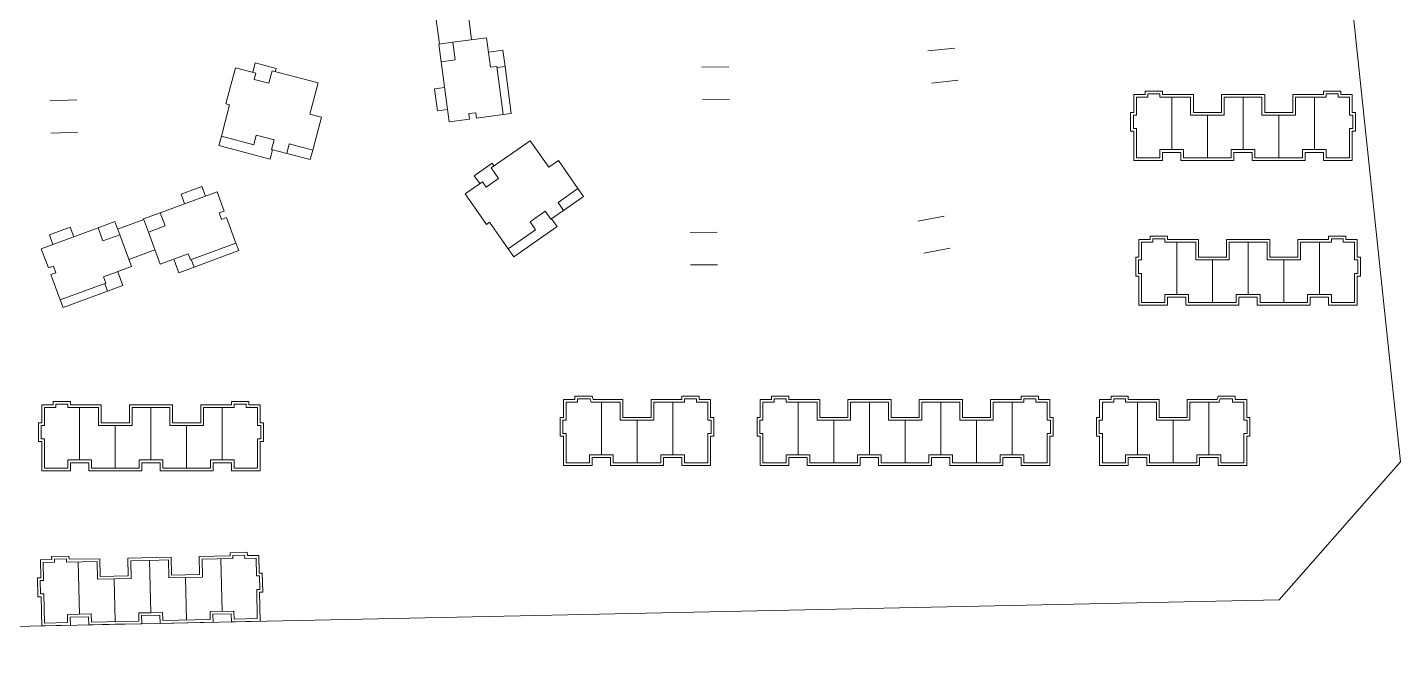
# Model space of a CAD drawing. Extents: x 208319 to 271319, y 1003 to 45500.
# Drawn here: x 214055 to 217104, y 7926 to 9302 of the extents above; entities that cross this region are included whole.
import ezdxf

# ---------------------------------------------------------------- set-up
doc = ezdxf.new("R2010")
doc.units = 0
doc.header["$LTSCALE"] = 1000
doc.header["$MEASUREMENT"] = 0
doc.layers.add('140', color=2, linetype='Continuous', lineweight=5)

msp = doc.modelspace()

# ---------------------------------------------------------------- linework, layer by layer
at = {"layer": '140', "color": 7}
for p, q in [((217104.1, 8337.9), (216613.9, 12963)), ((215033.7, 9334.7), (215041.6, 9275.2)), ((214962.3, 9325.2), (214970.2, 9265.7)), ((214969, 9265.6), (214999.9, 9269.7)), ((214999.9, 9269.7), (215074.9, 9279.6)), ((215005.1, 9230.4), (214999.9, 9269.7)), ((215074.9, 9279.6), (215083.5, 9214.1)), ((214974.2, 9226.3), (214969, 9265.6)), ((215079.1, 9247.4), (215111.2, 9251.7)), ((215111.2, 9251.7), (215115.9, 9216)), ((216114.3, 9256.7), (216054.7, 9250.2)), ((214496.2, 9132.7), (214517.3, 9212.8)), ((214517.3, 9212.8), (214562.6, 9200.9)), ((214561.1, 9223.6), (214555.6, 9202.7)), ((214607.5, 9211.4), (214561.1, 9223.6)), ((214605.7, 9204.5), (214607.5, 9211.4)), ((214974.2, 9226.3), (215005.1, 9230.4)), ((214991.8, 9093.1), (214974.2, 9226.3)), ((215083.5, 9214.1), (215097.8, 9216)), ((215097.8, 9216), (215111.9, 9108.9)), ((215115.9, 9216), (215098.1, 9213.6)), ((215115.9, 9216), (215129.8, 9111.3)), ((215612.8, 9214.9), (215552.8, 9214)), ((214562.6, 9200.9), (214558.9, 9187)), ((214558.9, 9187), (214591.4, 9178.4)), ((214591.4, 9178.4), (214598.7, 9206.3)), ((214598.7, 9206.3), (214700.8, 9179.4)), ((214700.8, 9179.4), (214682.5, 9109.8)), ((216122.2, 9185.2), (216062.6, 9178.6)), ((214981.7, 9169.2), (214959.1, 9166.2)), ((214959.1, 9166.2), (214965.6, 9117.5)), ((216512.1, 9113.9), (216512.1, 9153.5)), ((216512.1, 9153.5), (216537.3, 9153.5)), ((216518.1, 9107.9), (216518.1, 9147.5)), ((216518.1, 9147.5), (216543.3, 9147.5)), ((216537.3, 9153.5), (216537.3, 9160.7)), ((216537.3, 9160.7), (216575.7, 9160.7)), ((216543.3, 9147.5), (216543.3, 9154.7)), ((216543.3, 9154.7), (216569.7, 9154.7)), ((216569.7, 9154.7), (216569.7, 9147.5)), ((216569.7, 9147.5), (216638.1, 9147.5)), ((216575.7, 9160.7), (216575.7, 9153.5)), ((216575.7, 9153.5), (216644.1, 9153.5)), ((216596.1, 9031.1), (216596.1, 9147.5)), ((216638.1, 9147.5), (216638.1, 9107.9)), ((216644.1, 9153.5), (216644.1, 9113.9)), ((216706.5, 9113.9), (216706.5, 9153.5)), ((216706.5, 9153.5), (216802.5, 9153.5)), ((216712.5, 9107.9), (216712.5, 9147.5)), ((216712.5, 9147.5), (216754.5, 9147.5)), ((216754.5, 9031.1), (216754.5, 9147.5)), ((216754.5, 9031.1), (216754.5, 9147.5)), ((216754.5, 9031.1), (216754.5, 9147.5)), ((216754.5, 9031.1), (216754.5, 9147.5)), ((216796.5, 9147.5), (216754.5, 9147.5)), ((216796.5, 9107.9), (216796.5, 9147.5)), ((216802.5, 9153.5), (216802.5, 9113.9)), ((216864.9, 9113.9), (216864.9, 9153.5)), ((216864.9, 9153.5), (216933.3, 9153.5)), ((216939.3, 9147.5), (216870.9, 9147.5)), ((216870.9, 9147.5), (216870.9, 9107.9)), ((216912.9, 9031.1), (216912.9, 9147.5)), ((216933.3, 9153.5), (216933.3, 9160.7)), ((216933.3, 9160.7), (216971.7, 9160.7)), ((216965.7, 9154.7), (216939.3, 9154.7)), ((216939.3, 9154.7), (216939.3, 9147.5)), ((216965.7, 9147.5), (216965.7, 9154.7)), ((216990.9, 9147.5), (216965.7, 9147.5)), ((216971.7, 9160.7), (216971.7, 9153.5)), ((216971.7, 9153.5), (216996.9, 9153.5)), ((216990.9, 9107.9), (216990.9, 9147.5)), ((216996.9, 9153.5), (216996.9, 9113.9)), ((214164.8, 9142), (214104.9, 9139.8)), ((214486.1, 9061), (214504.4, 9130.6)), ((214504.4, 9130.6), (214496.2, 9132.7)), ((214965.6, 9117.5), (214988.2, 9120.4)), ((215613.9, 9143), (215553.9, 9142)), ((214682.5, 9109.8), (214708.1, 9103.1)), ((214708.1, 9103.1), (214688.9, 9030)), ((215037, 9099.1), (214991.8, 9093.1)), ((215050.9, 9113), (215035.4, 9111)), ((215035.4, 9111), (215037, 9099.1)), ((215052.4, 9101.1), (215050.9, 9113)), ((215111.9, 9108.9), (215052.4, 9101.1)), ((215129.8, 9111.3), (215111.9, 9108.9)), ((216504.9, 9071.9), (216504.9, 9113.9)), ((216504.9, 9113.9), (216512.1, 9113.9)), ((216510.9, 9077.9), (216510.9, 9107.9)), ((216510.9, 9107.9), (216518.1, 9107.9)), ((216638.1, 9107.9), (216712.5, 9107.9)), ((216644.1, 9113.9), (216706.5, 9113.9)), ((216675.3, 9107.9), (216675.3, 9013.1)), ((216675.3, 9107.9), (216675.3, 9013.1)), ((216870.9, 9107.9), (216796.5, 9107.9)), ((216802.5, 9113.9), (216864.9, 9113.9)), ((216833.7, 9107.9), (216833.7, 9013.1)), ((216833.7, 9107.9), (216833.7, 9013.1)), ((216998.1, 9107.9), (216990.9, 9107.9)), ((216996.9, 9113.9), (217004.1, 9113.9)), ((216998.1, 9077.9), (216998.1, 9107.9)), ((217004.1, 9113.9), (217004.1, 9071.9)), ((214167.5, 9070.1), (214107.5, 9067.9)), ((214480.6, 9040.1), (214486.1, 9061)), ((214558, 9042), (214486.1, 9061)), ((214563.5, 9062.9), (214558, 9042)), ((214603, 9052.6), (214563.5, 9062.9)), ((216512.1, 9071.9), (216504.9, 9071.9)), ((216518.1, 9077.9), (216510.9, 9077.9)), ((216512.1, 9007.1), (216512.1, 9071.9)), ((216518.1, 9013.1), (216518.1, 9077.9)), ((216990.9, 9013.1), (216990.9, 9077.9)), ((216990.9, 9077.9), (216998.1, 9077.9)), ((217004.1, 9071.9), (216996.9, 9071.9)), ((216996.9, 9071.9), (216996.9, 9007.1)), ((214594.3, 9010.2), (214480.6, 9040.1)), ((214599.8, 9031.1), (214594.3, 9010.2)), ((214597.5, 9031.7), (214603, 9052.6)), ((214631.1, 9022.8), (214597.5, 9031.7)), ((214636.6, 9043.7), (214631.1, 9022.8)), ((214688.9, 9030), (214636.6, 9043.7)), ((214688.9, 9030), (214683.4, 9009.1)), ((215085.2, 8990.7), (215171.9, 9051)), ((215171.9, 9051), (215213, 8991.9)), ((216622.5, 9031.1), (216569.7, 9031.1)), ((216569.7, 9031.1), (216569.7, 9013.1)), ((216616.5, 9025.1), (216575.7, 9025.1)), ((216575.7, 9025.1), (216575.7, 9007.1)), ((216616.5, 9007.1), (216616.5, 9025.1)), ((216622.5, 9013.1), (216622.5, 9031.1)), ((216754.5, 9031.1), (216728.1, 9031.1)), ((216728.1, 9031.1), (216728.1, 9016.1)), ((216774.9, 9025.1), (216734.1, 9025.1)), ((216734.1, 9025.1), (216734.1, 9007.1)), ((216754.5, 9031.1), (216780.9, 9031.1)), ((216774.9, 9007.1), (216774.9, 9025.1)), ((216780.9, 9031.1), (216780.9, 9016.1)), ((216886.5, 9013.1), (216886.5, 9031.1)), ((216886.5, 9031.1), (216939.3, 9031.1)), ((216933.3, 9025.1), (216892.5, 9025.1)), ((216892.5, 9025.1), (216892.5, 9007.1)), ((216933.3, 9007.1), (216933.3, 9025.1)), ((216939.3, 9031.1), (216939.3, 9013.1)), ((214683.4, 9009.1), (214631.1, 9022.8)), ((215087, 9000.7), (215047.6, 8973.3)), ((215091.1, 8994.8), (215087, 9000.7)), ((215213, 8991.9), (215234.7, 9006.9)), ((215234.7, 9006.9), (215277.8, 8944.9)), ((216575.7, 9007.1), (216512.1, 9007.1)), ((216569.7, 9013.1), (216518.1, 9013.1)), ((216675.3, 9007.1), (216616.5, 9007.1)), ((216728.1, 9013.1), (216622.5, 9013.1)), ((216734.1, 9007.1), (216675.3, 9007.1)), ((216728.1, 9016.1), (216728.1, 9013.1)), ((216892.5, 9007.1), (216774.9, 9007.1)), ((216780.9, 9016.1), (216780.9, 9013.1)), ((216780.9, 9013.1), (216886.5, 9013.1)), ((216996.9, 9007.1), (216933.3, 9007.1)), ((216939.3, 9013.1), (216990.9, 9013.1)), ((215047.6, 8973.3), (215059.9, 8955.6)), ((215074, 8947.9), (215101.6, 8967)), ((215101.6, 8967), (215085.2, 8990.7)), ((214476.4, 8937.5), (214350.3, 8890.9)), ((214396.4, 8932.2), (214442.6, 8949.3)), ((214442.6, 8949.3), (214450.5, 8927.9)), ((214492.2, 8894.7), (214476.4, 8937.5)), ((215027.4, 8933), (215065.8, 8959.7)), ((215074.7, 8865), (215027.4, 8933)), ((215065.8, 8959.7), (215074, 8947.9)), ((215277.8, 8944.9), (215233.5, 8914)), ((215277.8, 8944.9), (215290.2, 8927.1)), ((214404.3, 8910.9), (214396.4, 8932.2)), ((215233.5, 8914), (215245.8, 8896.3)), ((215290.2, 8927.1), (215245.8, 8896.3)), ((214255.7, 8854.6), (214313.6, 8876)), ((214350.3, 8890.9), (214313.2, 8877.2)), ((214313.2, 8877.2), (214324, 8847.9)), ((214350.3, 8890.9), (214361.1, 8861.6)), ((214480.9, 8890.5), (214492.2, 8894.7)), ((214486.3, 8875.9), (214480.9, 8890.5)), ((214497.6, 8880.1), (214486.3, 8875.9)), ((214518.4, 8823.8), (214497.6, 8880.1)), ((215204.9, 8894.2), (215171.4, 8870.9)), ((215217.3, 8876.4), (215204.9, 8894.2)), ((215245.8, 8896.3), (215217.3, 8876.4)), ((215219.2, 8877.8), (215231.6, 8860.1)), ((216091, 8883.2), (216032.1, 8872)), ((214086.2, 8811.2), (214212.3, 8857.8)), ((214150.3, 8859.2), (214104.2, 8842.1)), ((214104.2, 8842.1), (214112.1, 8820.8)), ((214158.3, 8837.8), (214150.3, 8859.2)), ((214212.3, 8857.8), (214249.4, 8871.5)), ((214212.3, 8857.8), (214223.1, 8828.5)), ((214223.1, 8828.5), (214260.2, 8842.2)), ((214249.4, 8871.5), (214260.2, 8842.2)), ((214260.2, 8842.2), (214286.4, 8771.3)), ((214361.1, 8861.6), (214324, 8847.9)), ((214324, 8847.9), (214350.2, 8777)), ((215081.6, 8869.8), (215074.7, 8865)), ((215122.7, 8810.7), (215081.6, 8869.8)), ((215183.8, 8853.1), (215122.7, 8810.7)), ((215231.6, 8860.1), (215135, 8792.9)), ((215171.4, 8870.9), (215183.8, 8853.1)), ((215586.7, 8847.5), (215526.7, 8847.1)), ((214102, 8768.4), (214086.2, 8811.2)), ((214417.1, 8786.3), (214518.4, 8823.8)), ((214524.6, 8806.9), (214518.4, 8823.8)), ((215135, 8792.9), (215122.7, 8810.7)), ((216104.5, 8812.4), (216045.5, 8801.3)), ((216523.3, 8792.3), (216523.3, 8831.9)), ((216523.3, 8831.9), (216548.5, 8831.9)), ((216529.3, 8786.3), (216529.3, 8825.9)), ((216529.3, 8825.9), (216554.5, 8825.9)), ((216548.5, 8831.9), (216548.5, 8839.1)), ((216548.5, 8839.1), (216586.9, 8839.1)), ((216554.5, 8825.9), (216554.5, 8833.1)), ((216554.5, 8833.1), (216580.9, 8833.1)), ((216580.9, 8833.1), (216580.9, 8825.9)), ((216580.9, 8825.9), (216649.3, 8825.9)), ((216586.9, 8839.1), (216586.9, 8831.9)), ((216586.9, 8831.9), (216655.3, 8831.9)), ((216607.3, 8709.5), (216607.3, 8825.9)), ((216649.3, 8825.9), (216649.3, 8786.3)), ((216655.3, 8831.9), (216655.3, 8792.3)), ((216717.7, 8792.3), (216717.7, 8831.9)), ((216717.7, 8831.9), (216813.7, 8831.9)), ((216723.7, 8786.3), (216723.7, 8825.9)), ((216723.7, 8825.9), (216765.7, 8825.9)), ((216765.7, 8709.5), (216765.7, 8825.9)), ((216765.7, 8709.5), (216765.7, 8825.9)), ((216765.7, 8709.5), (216765.7, 8825.9)), ((216765.7, 8709.5), (216765.7, 8825.9)), ((216807.7, 8825.9), (216765.7, 8825.9)), ((216807.7, 8786.3), (216807.7, 8825.9)), ((216813.7, 8831.9), (216813.7, 8792.3)), ((216876.1, 8792.3), (216876.1, 8831.9)), ((216876.1, 8831.9), (216944.5, 8831.9)), ((216950.5, 8825.9), (216882.1, 8825.9)), ((216882.1, 8825.9), (216882.1, 8786.3)), ((216924.1, 8709.5), (216924.1, 8825.9)), ((216944.5, 8831.9), (216944.5, 8839.1)), ((216944.5, 8839.1), (216982.9, 8839.1)), ((216976.9, 8833.1), (216950.5, 8833.1)), ((216950.5, 8833.1), (216950.5, 8825.9)), ((216976.9, 8825.9), (216976.9, 8833.1)), ((217002.1, 8825.9), (216976.9, 8825.9)), ((216982.9, 8839.1), (216982.9, 8831.9)), ((216982.9, 8831.9), (217008.1, 8831.9)), ((217002.1, 8786.3), (217002.1, 8825.9)), ((217008.1, 8831.9), (217008.1, 8792.3)), ((214280.6, 8787.1), (214338.5, 8808.5)), ((214350.2, 8777), (214412.1, 8799.9)), ((214380.6, 8788.2), (214391.8, 8757.8)), ((214412.1, 8799.9), (214417.1, 8786.3)), ((214425.6, 8770.3), (214419.3, 8787.2)), ((214425.6, 8770.3), (214524.6, 8806.9)), ((216516.1, 8750.3), (216516.1, 8792.3)), ((216516.1, 8792.3), (216523.3, 8792.3)), ((216522.1, 8756.3), (216522.1, 8786.3)), ((216522.1, 8786.3), (216529.3, 8786.3)), ((216649.3, 8786.3), (216723.7, 8786.3)), ((216655.3, 8792.3), (216717.7, 8792.3)), ((216686.5, 8786.3), (216686.5, 8691.5)), ((216686.5, 8786.3), (216686.5, 8691.5)), ((216882.1, 8786.3), (216807.7, 8786.3)), ((216813.7, 8792.3), (216876.1, 8792.3)), ((216844.9, 8786.3), (216844.9, 8691.5)), ((216844.9, 8786.3), (216844.9, 8691.5)), ((217009.3, 8786.3), (217002.1, 8786.3)), ((217008.1, 8792.3), (217015.3, 8792.3)), ((217009.3, 8756.3), (217009.3, 8786.3)), ((217015.3, 8792.3), (217015.3, 8750.3)), ((214113.3, 8772.6), (214102, 8768.4)), ((214107.4, 8753.8), (214118.7, 8757.9)), ((214128.2, 8697.5), (214107.4, 8753.8)), ((214118.7, 8757.9), (214113.3, 8772.6)), ((214286.4, 8771.3), (214224.5, 8748.4)), ((214256.1, 8760.1), (214267.3, 8729.7)), ((214391.8, 8757.8), (214425.6, 8770.3)), ((215587.3, 8775.5), (215527.3, 8775.1)), ((216523.3, 8750.3), (216516.1, 8750.3)), ((216529.3, 8756.3), (216522.1, 8756.3)), ((216523.3, 8685.5), (216523.3, 8750.3)), ((216529.3, 8691.5), (216529.3, 8756.3)), ((217002.1, 8691.5), (217002.1, 8756.3)), ((217002.1, 8756.3), (217009.3, 8756.3)), ((217015.3, 8750.3), (217008.1, 8750.3)), ((217008.1, 8750.3), (217008.1, 8685.5)), ((214229.5, 8734.9), (214128.2, 8697.5)), ((214224.5, 8748.4), (214229.5, 8734.9)), ((214233.5, 8717.2), (214227.3, 8734.1)), ((214267.3, 8729.7), (214233.5, 8717.2)), ((214134.5, 8680.6), (214128.2, 8697.5)), ((214233.5, 8717.2), (214134.5, 8680.6)), ((216580.9, 8691.5), (216529.3, 8691.5)), ((216633.7, 8709.5), (216580.9, 8709.5)), ((216580.9, 8709.5), (216580.9, 8691.5)), ((216627.7, 8703.5), (216586.9, 8703.5)), ((216586.9, 8703.5), (216586.9, 8685.5)), ((216627.7, 8685.5), (216627.7, 8703.5)), ((216633.7, 8691.5), (216633.7, 8709.5)), ((216739.3, 8691.5), (216633.7, 8691.5)), ((216765.7, 8709.5), (216739.3, 8709.5)), ((216739.3, 8709.5), (216739.3, 8694.5)), ((216739.3, 8694.5), (216739.3, 8691.5)), ((216786.1, 8703.5), (216745.3, 8703.5)), ((216745.3, 8703.5), (216745.3, 8685.5)), ((216765.7, 8709.5), (216792.1, 8709.5)), ((216786.1, 8685.5), (216786.1, 8703.5)), ((216792.1, 8709.5), (216792.1, 8694.5)), ((216792.1, 8694.5), (216792.1, 8691.5)), ((216792.1, 8691.5), (216897.7, 8691.5)), ((216897.7, 8691.5), (216897.7, 8709.5)), ((216897.7, 8709.5), (216950.5, 8709.5)), ((216944.5, 8703.5), (216903.7, 8703.5)), ((216903.7, 8703.5), (216903.7, 8685.5)), ((216944.5, 8685.5), (216944.5, 8703.5)), ((216950.5, 8709.5), (216950.5, 8691.5)), ((216950.5, 8691.5), (217002.1, 8691.5)), ((216586.9, 8685.5), (216523.3, 8685.5)), ((216686.5, 8685.5), (216627.7, 8685.5)), ((216745.3, 8685.5), (216686.5, 8685.5)), ((216903.7, 8685.5), (216786.1, 8685.5)), ((217008.1, 8685.5), (216944.5, 8685.5)), ((215245.7, 8436.7), (215245.7, 8476.3)), ((215245.7, 8476.3), (215270.9, 8476.3)), ((215270.9, 8476.3), (215270.9, 8483.5)), ((215270.9, 8483.5), (215309.3, 8483.5)), ((215276.9, 8470.3), (215276.9, 8477.5)), ((215276.9, 8477.5), (215304.8, 8477.5)), ((215304.8, 8477.5), (215306.9, 8470.3)), ((215309.3, 8483.5), (215311.4, 8476.3)), ((215311.4, 8476.3), (215377.7, 8476.3)), ((215377.7, 8476.3), (215377.7, 8436.7)), ((215440.1, 8436.7), (215440.1, 8476.3)), ((215440.1, 8476.3), (215508.5, 8476.3)), ((215508.5, 8476.3), (215508.5, 8483.5)), ((215508.5, 8483.5), (215546.9, 8483.5)), ((215514.5, 8470.3), (215514.5, 8477.5)), ((215514.5, 8477.5), (215540.9, 8477.5)), ((215540.9, 8477.5), (215540.9, 8470.3)), ((215546.9, 8483.5), (215546.9, 8476.3)), ((215546.9, 8476.3), (215572.1, 8476.3)), ((215572.1, 8476.3), (215572.1, 8436.7)), ((215682.5, 8436.7), (215682.5, 8476.3)), ((215682.5, 8476.3), (215707.7, 8476.3)), ((215707.7, 8476.3), (215707.7, 8483.5)), ((215707.7, 8483.5), (215746.1, 8483.5)), ((215713.7, 8470.3), (215713.7, 8477.5)), ((215713.7, 8477.5), (215740.1, 8477.5)), ((215740.1, 8477.5), (215740.1, 8470.3)), ((215746.1, 8483.5), (215746.1, 8476.3)), ((215746.1, 8476.3), (215814.5, 8476.3)), ((215814.5, 8476.3), (215814.5, 8436.7)), ((215876.9, 8436.7), (215876.9, 8476.3)), ((215876.9, 8476.3), (215972.9, 8476.3)), ((215972.9, 8476.3), (215972.9, 8436.7)), ((216035.3, 8436.7), (216035.3, 8476.3)), ((216035.3, 8476.3), (216131.3, 8476.3)), ((216131.3, 8476.3), (216131.3, 8436.7)), ((216193.7, 8436.7), (216193.7, 8476.3)), ((216193.7, 8476.3), (216262.1, 8476.3)), ((216262.1, 8476.3), (216262.1, 8483.5)), ((216262.1, 8483.5), (216300.5, 8483.5)), ((216268.1, 8470.3), (216268.1, 8477.5)), ((216268.1, 8477.5), (216294.5, 8477.5)), ((216294.5, 8477.5), (216294.5, 8470.3)), ((216300.5, 8483.5), (216300.5, 8476.3)), ((216300.5, 8476.3), (216325.7, 8476.3)), ((216325.7, 8476.3), (216325.7, 8436.7)), ((216461.3, 8476.3), (216436.1, 8476.3)), ((216436.1, 8476.3), (216436.1, 8436.7)), ((216499.7, 8483.5), (216461.3, 8483.5)), ((216461.3, 8483.5), (216461.3, 8476.3)), ((216493.7, 8477.5), (216467.3, 8477.5)), ((216467.3, 8477.5), (216467.3, 8470.3)), ((216493.7, 8470.3), (216493.7, 8477.5)), ((216499.7, 8476.3), (216499.7, 8483.5)), ((216568.1, 8476.3), (216499.7, 8476.3)), ((216568.1, 8436.7), (216568.1, 8476.3)), ((216696.8, 8476.3), (216630.5, 8476.3)), ((216630.5, 8476.3), (216630.5, 8436.7)), ((216698.9, 8483.5), (216696.8, 8476.3)), ((216737.3, 8483.5), (216698.9, 8483.5)), ((216703.4, 8477.5), (216701.3, 8470.3)), ((216731.3, 8477.5), (216703.4, 8477.5)), ((216731.3, 8470.3), (216731.3, 8477.5)), ((216737.3, 8476.3), (216737.3, 8483.5)), ((216762.5, 8476.3), (216737.3, 8476.3)), ((216762.5, 8436.7), (216762.5, 8476.3)), ((214112.5, 8464.5), (214087.3, 8464.5)), ((214087.3, 8464.5), (214087.3, 8424.9)), ((214093.3, 8418.9), (214093.3, 8458.5)), ((214093.3, 8458.5), (214118.5, 8458.5)), ((214150.9, 8471.7), (214112.5, 8471.7)), ((214112.5, 8471.7), (214112.5, 8464.5)), ((214118.5, 8458.5), (214118.5, 8465.7)), ((214118.5, 8465.7), (214144.9, 8465.7)), ((214144.9, 8465.7), (214144.9, 8458.5)), ((214144.9, 8458.5), (214213.3, 8458.5)), ((214150.9, 8464.5), (214150.9, 8471.7)), ((214219.3, 8464.5), (214150.9, 8464.5)), ((214171.3, 8342.1), (214171.3, 8458.5)), ((214213.3, 8458.5), (214213.3, 8418.9)), ((214219.3, 8424.9), (214219.3, 8464.5)), ((214377.7, 8464.5), (214281.7, 8464.5)), ((214281.7, 8464.5), (214281.7, 8424.9)), ((214287.7, 8418.9), (214287.7, 8458.5)), ((214287.7, 8458.5), (214329.7, 8458.5)), ((214329.7, 8342.1), (214329.7, 8458.5)), ((214329.7, 8342.1), (214329.7, 8458.5)), ((214371.7, 8458.5), (214329.7, 8458.5)), ((214329.7, 8342.1), (214329.7, 8458.5)), ((214329.7, 8342.1), (214329.7, 8458.5)), ((214371.7, 8418.9), (214371.7, 8458.5)), ((214377.7, 8424.9), (214377.7, 8464.5)), ((214508.5, 8464.5), (214440.1, 8464.5)), ((214440.1, 8464.5), (214440.1, 8424.9)), ((214514.5, 8458.5), (214446.1, 8458.5)), ((214446.1, 8458.5), (214446.1, 8418.9)), ((214488.1, 8342.1), (214488.1, 8458.5)), ((214546.9, 8471.7), (214508.5, 8471.7)), ((214508.5, 8471.7), (214508.5, 8464.5)), ((214540.9, 8465.7), (214514.5, 8465.7)), ((214514.5, 8465.7), (214514.5, 8458.5)), ((214540.9, 8458.5), (214540.9, 8465.7)), ((214566.1, 8458.5), (214540.9, 8458.5)), ((214546.9, 8464.5), (214546.9, 8471.7)), ((214572.1, 8464.5), (214546.9, 8464.5)), ((214566.1, 8418.9), (214566.1, 8458.5)), ((214572.1, 8424.9), (214572.1, 8464.5)), ((215251.7, 8430.7), (215251.7, 8470.3)), ((215251.7, 8470.3), (215276.9, 8470.3)), ((215306.9, 8470.3), (215371.7, 8470.3)), ((215329.7, 8353.9), (215329.7, 8470.3)), ((215371.7, 8470.3), (215371.7, 8430.7)), ((215446.1, 8430.7), (215446.1, 8470.3)), ((215446.1, 8470.3), (215514.5, 8470.3)), ((215488.1, 8353.9), (215488.1, 8470.3)), ((215540.9, 8470.3), (215566.1, 8470.3)), ((215566.1, 8470.3), (215566.1, 8430.7)), ((215688.5, 8430.7), (215688.5, 8470.3)), ((215688.5, 8470.3), (215713.7, 8470.3)), ((215740.1, 8470.3), (215808.5, 8470.3)), ((215766.5, 8353.9), (215766.5, 8470.3)), ((215808.5, 8470.3), (215808.5, 8430.7)), ((215882.9, 8430.7), (215882.9, 8470.3)), ((215882.9, 8470.3), (215966.9, 8470.3)), ((215924.9, 8353.9), (215924.9, 8470.3)), ((215924.9, 8353.9), (215924.9, 8470.3)), ((215966.9, 8470.3), (215966.9, 8430.7)), ((216041.3, 8430.7), (216041.3, 8470.3)), ((216041.3, 8470.3), (216125.3, 8470.3)), ((216083.3, 8353.9), (216083.3, 8470.3)), ((216083.3, 8353.9), (216083.3, 8470.3)), ((216083.3, 8353.9), (216083.3, 8470.3)), ((216083.3, 8353.9), (216083.3, 8470.3)), ((216125.3, 8470.3), (216125.3, 8430.7)), ((216199.7, 8430.7), (216199.7, 8470.3)), ((216199.7, 8470.3), (216268.1, 8470.3)), ((216241.7, 8353.9), (216241.7, 8470.3)), ((216294.5, 8470.3), (216319.7, 8470.3)), ((216319.7, 8470.3), (216319.7, 8430.7)), ((216467.3, 8470.3), (216442.1, 8470.3)), ((216442.1, 8470.3), (216442.1, 8430.7)), ((216562.1, 8470.3), (216493.7, 8470.3)), ((216520.1, 8353.9), (216520.1, 8470.3)), ((216562.1, 8430.7), (216562.1, 8470.3)), ((216701.3, 8470.3), (216636.5, 8470.3)), ((216636.5, 8470.3), (216636.5, 8430.7)), ((216678.5, 8353.9), (216678.5, 8470.3)), ((216756.5, 8470.3), (216731.3, 8470.3)), ((216756.5, 8430.7), (216756.5, 8470.3)), ((214087.3, 8424.9), (214080.1, 8424.9)), ((214080.1, 8424.9), (214080.1, 8382.9)), ((214086.1, 8388.9), (214086.1, 8418.9)), ((214086.1, 8418.9), (214093.3, 8418.9)), ((214213.3, 8418.9), (214287.7, 8418.9)), ((214281.7, 8424.9), (214219.3, 8424.9)), ((214250.5, 8418.9), (214250.5, 8324.1)), ((214250.5, 8418.9), (214250.5, 8324.1)), ((214446.1, 8418.9), (214371.7, 8418.9)), ((214440.1, 8424.9), (214377.7, 8424.9)), ((214408.9, 8418.9), (214408.9, 8324.1)), ((214408.9, 8418.9), (214408.9, 8324.1)), ((214573.3, 8418.9), (214566.1, 8418.9)), ((214579.3, 8424.9), (214572.1, 8424.9)), ((214573.3, 8388.9), (214573.3, 8418.9)), ((214579.3, 8382.9), (214579.3, 8424.9)), ((215238.5, 8394.7), (215238.5, 8436.7)), ((215238.5, 8436.7), (215245.7, 8436.7)), ((215244.5, 8400.7), (215244.5, 8430.7)), ((215244.5, 8430.7), (215251.7, 8430.7)), ((215371.7, 8430.7), (215446.1, 8430.7)), ((215377.7, 8436.7), (215440.1, 8436.7)), ((215408.9, 8430.7), (215408.9, 8335.9)), ((215566.1, 8430.7), (215573.3, 8430.7)), ((215572.1, 8436.7), (215579.3, 8436.7)), ((215573.3, 8430.7), (215573.3, 8400.7)), ((215579.3, 8436.7), (215579.3, 8394.7)), ((215675.3, 8394.7), (215675.3, 8436.7)), ((215675.3, 8436.7), (215682.5, 8436.7)), ((215681.3, 8400.7), (215681.3, 8430.7)), ((215681.3, 8430.7), (215688.5, 8430.7)), ((215808.5, 8430.7), (215882.9, 8430.7)), ((215814.5, 8436.7), (215876.9, 8436.7)), ((215845.7, 8430.7), (215845.7, 8335.9)), ((215845.7, 8430.7), (215845.7, 8335.9)), ((215966.9, 8430.7), (216041.3, 8430.7)), ((215972.9, 8436.7), (216035.3, 8436.7)), ((216004.1, 8430.7), (216004.1, 8335.9)), ((216004.1, 8430.7), (216004.1, 8335.9)), ((216004.1, 8430.7), (216004.1, 8335.9)), ((216004.1, 8430.7), (216004.1, 8335.9)), ((216125.3, 8430.7), (216199.7, 8430.7)), ((216131.3, 8436.7), (216193.7, 8436.7)), ((216162.5, 8430.7), (216162.5, 8335.9)), ((216162.5, 8430.7), (216162.5, 8335.9)), ((216162.5, 8430.7), (216162.5, 8335.9)), ((216162.5, 8430.7), (216162.5, 8335.9)), ((216319.7, 8430.7), (216326.9, 8430.7)), ((216325.7, 8436.7), (216332.9, 8436.7)), ((216326.9, 8430.7), (216326.9, 8400.7)), ((216332.9, 8436.7), (216332.9, 8394.7)), ((216436.1, 8436.7), (216428.9, 8436.7)), ((216428.9, 8436.7), (216428.9, 8394.7)), ((216442.1, 8430.7), (216434.9, 8430.7)), ((216434.9, 8430.7), (216434.9, 8400.7)), ((216636.5, 8430.7), (216562.1, 8430.7)), ((216630.5, 8436.7), (216568.1, 8436.7)), ((216599.3, 8430.7), (216599.3, 8335.9)), ((216763.7, 8430.7), (216756.5, 8430.7)), ((216769.7, 8436.7), (216762.5, 8436.7)), ((216763.7, 8400.7), (216763.7, 8430.7)), ((216769.7, 8394.7), (216769.7, 8436.7)), ((214093.3, 8388.9), (214086.1, 8388.9)), ((214093.3, 8324.1), (214093.3, 8388.9)), ((214566.1, 8324.1), (214566.1, 8388.9)), ((214566.1, 8388.9), (214573.3, 8388.9)), ((215245.7, 8394.7), (215238.5, 8394.7)), ((215251.7, 8400.7), (215244.5, 8400.7)), ((215245.7, 8329.9), (215245.7, 8394.7)), ((215251.7, 8335.9), (215251.7, 8400.7)), ((215573.3, 8400.7), (215566.1, 8400.7)), ((215566.1, 8400.7), (215566.1, 8335.9)), ((215579.3, 8394.7), (215572.1, 8394.7)), ((215572.1, 8394.7), (215572.1, 8329.9)), ((215682.5, 8394.7), (215675.3, 8394.7)), ((215688.5, 8400.7), (215681.3, 8400.7)), ((215682.5, 8329.9), (215682.5, 8394.7)), ((215688.5, 8335.9), (215688.5, 8400.7)), ((216326.9, 8400.7), (216319.7, 8400.7)), ((216319.7, 8400.7), (216319.7, 8335.9)), ((216332.9, 8394.7), (216325.7, 8394.7)), ((216325.7, 8394.7), (216325.7, 8329.9)), ((216428.9, 8394.7), (216436.1, 8394.7)), ((216434.9, 8400.7), (216442.1, 8400.7)), ((216436.1, 8394.7), (216436.1, 8329.9)), ((216442.1, 8400.7), (216442.1, 8335.9)), ((216756.5, 8335.9), (216756.5, 8400.7)), ((216756.5, 8400.7), (216763.7, 8400.7)), ((216762.5, 8329.9), (216762.5, 8394.7)), ((216762.5, 8394.7), (216769.7, 8394.7)), ((214080.1, 8382.9), (214087.3, 8382.9)), ((214087.3, 8382.9), (214087.3, 8318.1)), ((214572.1, 8318.1), (214572.1, 8382.9)), ((214572.1, 8382.9), (214579.3, 8382.9)), ((215356.1, 8353.9), (215303.3, 8353.9)), ((215303.3, 8353.9), (215303.3, 8335.9)), ((215356.1, 8335.9), (215356.1, 8353.9)), ((215514.5, 8353.9), (215461.7, 8353.9)), ((215461.7, 8353.9), (215461.7, 8335.9)), ((215514.5, 8335.9), (215514.5, 8353.9)), ((215792.9, 8353.9), (215740.1, 8353.9)), ((215740.1, 8353.9), (215740.1, 8335.9)), ((215792.9, 8335.9), (215792.9, 8353.9)), ((215951.3, 8353.9), (215898.5, 8353.9)), ((215898.5, 8353.9), (215898.5, 8338.9)), ((215951.3, 8335.9), (215951.3, 8353.9)), ((216109.7, 8353.9), (216056.9, 8353.9)), ((216056.9, 8353.9), (216056.9, 8335.9)), ((216109.7, 8338.9), (216109.7, 8353.9)), ((216268.1, 8353.9), (216215.3, 8353.9)), ((216215.3, 8353.9), (216215.3, 8335.9)), ((216268.1, 8335.9), (216268.1, 8353.9)), ((216493.7, 8335.9), (216493.7, 8353.9)), ((216493.7, 8353.9), (216546.5, 8353.9)), ((216546.5, 8353.9), (216546.5, 8335.9)), ((216652.1, 8335.9), (216652.1, 8353.9)), ((216652.1, 8353.9), (216704.9, 8353.9)), ((216704.9, 8353.9), (216704.9, 8335.9)), ((214144.9, 8324.1), (214093.3, 8324.1)), ((214197.7, 8342.1), (214144.9, 8342.1)), ((214144.9, 8342.1), (214144.9, 8324.1)), ((214150.9, 8318.1), (214150.9, 8336.1)), ((214150.9, 8336.1), (214191.7, 8336.1)), ((214191.7, 8336.1), (214191.7, 8318.1)), ((214197.7, 8324.1), (214197.7, 8342.1)), ((214303.3, 8324.1), (214197.7, 8324.1)), ((214329.7, 8342.1), (214303.3, 8342.1)), ((214303.3, 8342.1), (214303.3, 8327.1)), ((214303.3, 8327.1), (214303.3, 8324.1)), ((214309.3, 8318.1), (214309.3, 8336.1)), ((214309.3, 8336.1), (214350.1, 8336.1)), ((214329.7, 8342.1), (214356.1, 8342.1)), ((214350.1, 8336.1), (214350.1, 8318.1)), ((214356.1, 8342.1), (214356.1, 8327.1)), ((214356.1, 8327.1), (214356.1, 8324.1)), ((214356.1, 8324.1), (214461.7, 8324.1)), ((214461.7, 8324.1), (214461.7, 8342.1)), ((214461.7, 8342.1), (214514.5, 8342.1)), ((214467.7, 8318.1), (214467.7, 8336.1)), ((214467.7, 8336.1), (214508.5, 8336.1)), ((214508.5, 8336.1), (214508.5, 8318.1)), ((214514.5, 8342.1), (214514.5, 8324.1)), ((214514.5, 8324.1), (214566.1, 8324.1)), ((215309.3, 8329.9), (215245.7, 8329.9)), ((215303.3, 8335.9), (215251.7, 8335.9)), ((215350.1, 8347.9), (215309.3, 8347.9)), ((215309.3, 8347.9), (215309.3, 8329.9)), ((215350.1, 8329.9), (215350.1, 8347.9)), ((215467.7, 8329.9), (215350.1, 8329.9)), ((215461.7, 8335.9), (215356.1, 8335.9)), ((215508.5, 8347.9), (215467.7, 8347.9)), ((215467.7, 8347.9), (215467.7, 8329.9)), ((215508.5, 8329.9), (215508.5, 8347.9)), ((215572.1, 8329.9), (215508.5, 8329.9)), ((215566.1, 8335.9), (215514.5, 8335.9)), ((215746.1, 8329.9), (215682.5, 8329.9)), ((215740.1, 8335.9), (215688.5, 8335.9)), ((215786.9, 8347.9), (215746.1, 8347.9)), ((215746.1, 8347.9), (215746.1, 8329.9)), ((215786.9, 8329.9), (215786.9, 8347.9)), ((215845.7, 8329.9), (215786.9, 8329.9)), ((215898.5, 8335.9), (215792.9, 8335.9)), ((215904.5, 8329.9), (215845.7, 8329.9)), ((215898.5, 8338.9), (215898.5, 8335.9)), ((215945.3, 8347.9), (215904.5, 8347.9)), ((215904.5, 8347.9), (215904.5, 8329.9)), ((215945.3, 8329.9), (215945.3, 8347.9)), ((216062.9, 8329.9), (215945.3, 8329.9)), ((215998.1, 8335.9), (215951.3, 8335.9)), ((216056.9, 8335.9), (215998.1, 8335.9)), ((216103.7, 8347.9), (216062.9, 8347.9)), ((216062.9, 8347.9), (216062.9, 8329.9)), ((216103.7, 8329.9), (216103.7, 8347.9)), ((216221.3, 8329.9), (216103.7, 8329.9)), ((216109.7, 8335.9), (216109.7, 8338.9)), ((216215.3, 8335.9), (216109.7, 8335.9)), ((216262.1, 8347.9), (216221.3, 8347.9)), ((216221.3, 8347.9), (216221.3, 8329.9)), ((216262.1, 8329.9), (216262.1, 8347.9)), ((216325.7, 8329.9), (216262.1, 8329.9)), ((216319.7, 8335.9), (216268.1, 8335.9)), ((216436.1, 8329.9), (216499.7, 8329.9)), ((216442.1, 8335.9), (216493.7, 8335.9)), ((216499.7, 8329.9), (216499.7, 8347.9)), ((216499.7, 8347.9), (216540.5, 8347.9)), ((216540.5, 8347.9), (216540.5, 8329.9)), ((216540.5, 8329.9), (216658.1, 8329.9)), ((216546.5, 8335.9), (216652.1, 8335.9)), ((216658.1, 8329.9), (216658.1, 8347.9)), ((216658.1, 8347.9), (216698.9, 8347.9)), ((216698.9, 8347.9), (216698.9, 8329.9)), ((216698.9, 8329.9), (216762.5, 8329.9)), ((216704.9, 8335.9), (216756.5, 8335.9)), ((216834.3, 8031.5), (217104.1, 8337.9)), ((214087.3, 8318.1), (214150.9, 8318.1)), ((214191.7, 8318.1), (214309.3, 8318.1)), ((214350.1, 8318.1), (214408.9, 8318.1)), ((214408.9, 8318.1), (214467.7, 8318.1)), ((214508.5, 8318.1), (214572.1, 8318.1)), ((214084.2, 8120.2), (214109.4, 8120.8)), ((214085, 8080.6), (214084.2, 8120.2)), ((214090.3, 8114.4), (214115.5, 8114.9)), ((214091.2, 8074.8), (214090.3, 8114.4)), ((214109.2, 8128), (214147.6, 8128.8)), ((214109.4, 8120.8), (214109.2, 8128)), ((214115.4, 8122.1), (214141.8, 8122.6)), ((214115.5, 8114.9), (214115.4, 8122.1)), ((214141.8, 8122.6), (214141.9, 8115.4)), ((214141.9, 8115.4), (214210.3, 8116.9)), ((214147.6, 8128.8), (214147.8, 8121.6)), ((214147.8, 8121.6), (214216.2, 8123)), ((214170.7, 7999.6), (214168.3, 8116)), ((214210.3, 8116.9), (214211.1, 8077.3)), ((214216.2, 8123), (214217, 8083.4)), ((214278.6, 8124.3), (214374.5, 8126.3)), ((214279.4, 8084.7), (214278.6, 8124.3)), ((214284.7, 8118.4), (214326.7, 8119.3)), ((214285.5, 8078.8), (214284.7, 8118.4)), ((214368.7, 8120.2), (214326.7, 8119.3)), ((214329.1, 8002.9), (214326.7, 8119.3)), ((214329.1, 8002.9), (214326.7, 8119.3)), ((214329.1, 8002.9), (214326.7, 8119.3)), ((214329.1, 8002.9), (214326.7, 8119.3)), ((214369.5, 8080.6), (214368.7, 8120.2)), ((214374.5, 8126.3), (214375.4, 8086.7)), ((214436.9, 8127.6), (214505.3, 8129.1)), ((214437.8, 8088), (214436.9, 8127.6)), ((214511.4, 8123.2), (214443, 8121.8)), ((214443, 8121.8), (214443.9, 8082.2)), ((214487.5, 8006.3), (214485, 8122.6)), ((214505.2, 8136.3), (214543.5, 8137.1)), ((214505.3, 8129.1), (214505.2, 8136.3)), ((214537.7, 8130.9), (214511.3, 8130.4)), ((214511.3, 8130.4), (214511.4, 8123.2)), ((214537.8, 8123.7), (214537.7, 8130.9)), ((214563, 8124.3), (214537.8, 8123.7)), ((214543.5, 8137.1), (214543.7, 8129.9)), ((214543.7, 8129.9), (214568.9, 8130.4)), ((214563.8, 8084.7), (214563, 8124.3)), ((214568.9, 8130.4), (214569.7, 8090.8)), ((214077.8, 8080.5), (214085, 8080.6)), ((214078.7, 8038.5), (214077.8, 8080.5)), ((214217, 8083.4), (214279.4, 8084.7)), ((214443.9, 8082.2), (214369.5, 8080.6)), ((214375.4, 8086.7), (214437.8, 8088)), ((214406.7, 8081.4), (214408.7, 7986.6)), ((214406.7, 8081.4), (214408.7, 7986.6)), ((214571, 8084.8), (214563.8, 8084.7)), ((214569.7, 8090.8), (214576.9, 8091)), ((214571.7, 8054.8), (214571, 8084.8)), ((214576.9, 8091), (214577.8, 8049)), ((214084, 8074.6), (214091.2, 8074.8)), ((214084.6, 8044.6), (214084, 8074.6)), ((214211.1, 8077.3), (214285.5, 8078.8)), ((214248.3, 8078.1), (214250.3, 7983.3)), ((214248.3, 8078.1), (214250.3, 7983.3)), ((214564.5, 8054.7), (214571.7, 8054.8)), ((214565.8, 7989.9), (214564.5, 8054.7)), ((214577.8, 8049), (214570.6, 8048.8)), ((214570.6, 8048.8), (214572, 7984)), ((211794.2, 7925.7), (216834.3, 8031.5)), ((214085.9, 8038.6), (214078.7, 8038.5)), ((214091.8, 8044.8), (214084.6, 8044.6)), ((214087.3, 7973.9), (214085.9, 8038.6)), ((214093.1, 7980), (214091.8, 8044.8)), ((214197.1, 8000.2), (214144.4, 7999.1)), ((214144.4, 7999.1), (214144.7, 7981.1)), ((214191.3, 7994), (214150.5, 7993.2)), ((214150.5, 7993.2), (214150.9, 7975.2)), ((214191.6, 7976), (214191.3, 7994)), ((214197.5, 7982.2), (214197.1, 8000.2)), ((214329.1, 8002.9), (214302.7, 8002.4)), ((214302.7, 8002.4), (214303, 7987.4)), ((214349.6, 7997.4), (214308.8, 7996.5)), ((214308.8, 7996.5), (214309.2, 7978.5)), ((214329.1, 8002.9), (214355.5, 8003.5)), ((214350, 7979.4), (214349.6, 7997.4)), ((214355.5, 8003.5), (214355.8, 7988.5)), ((214355.8, 7988.5), (214355.9, 7985.5)), ((214355.9, 7985.5), (214461.5, 7987.7)), ((214461.1, 8005.7), (214513.9, 8006.8)), ((214461.5, 7987.7), (214461.1, 8005.7)), ((214508, 8000.7), (214467.2, 7999.8)), ((214467.2, 7999.8), (214467.6, 7981.8)), ((214508.4, 7982.7), (214508, 8000.7)), ((214513.9, 8006.8), (214514.3, 7988.8)), ((214514.3, 7988.8), (214565.8, 7989.9)), ((214150.9, 7975.2), (214087.3, 7973.9)), ((214144.7, 7981.1), (214093.1, 7980)), ((214250.4, 7977.3), (214191.6, 7976)), ((214303.1, 7984.4), (214197.5, 7982.2)), ((214309.2, 7978.5), (214250.4, 7977.3)), ((214303, 7987.4), (214303.1, 7984.4)), ((214467.6, 7981.8), (214350, 7979.4)), ((214572, 7984), (214508.4, 7982.7))]:
    msp.add_line(p, q, dxfattribs=at)

doc.saveas('drawing.dxf')
